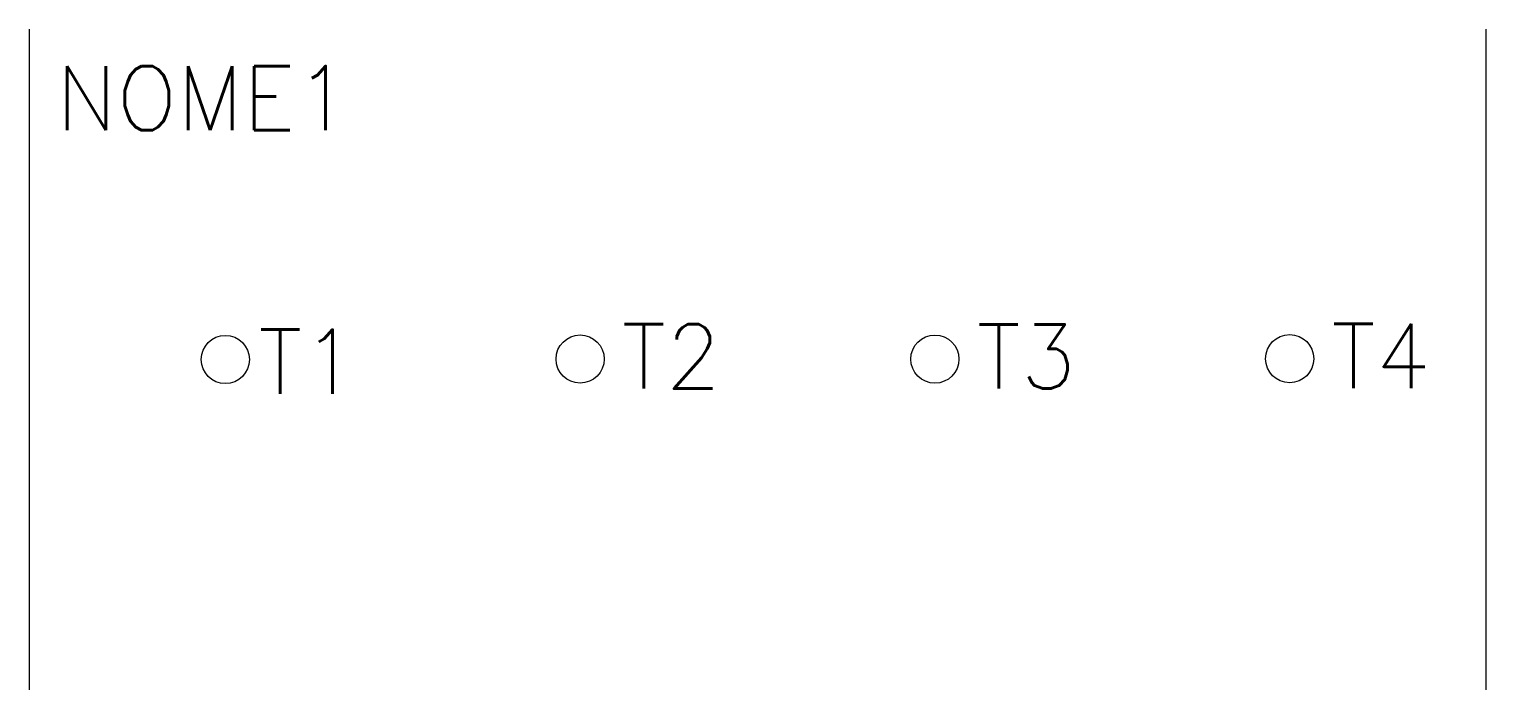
# Model space of a CAD drawing. Extents: x 271.9 to 317.3, y 170.3 to 190.9.
import ezdxf
from ezdxf.enums import TextEntityAlignment as Align

# ---------------------------------------------------------------- set-up
doc = ezdxf.new("R2010")
doc.units = 0
doc.header["$MEASUREMENT"] = 0
doc.layers.get('0').update_dxf_attribs({"linetype": 'CONTINUOUS'})
doc.styles.add('ROMANS', font='romans')

msp = doc.modelspace()

# ---------------------------------------------------------------- linework, layer by layer
for p, q in [((271.919, 190.878), (271.919, 170.299)), ((317.327, 190.878), (317.327, 170.299))]:
    msp.add_line(p, q)
for centre in [(278.035, 180.589), (289.094, 180.603), (300.152, 180.601), (311.211, 180.614)]:
    msp.add_circle(centre, 0.75)

# ---------------------------------------------------------------- texts
at = {"lineweight": -3, "style": 'ROMANS'}
for tag, p in [('NOME1', (277.348, 188.729)), ('T2', (291.939, 180.684)), ('T3', (302.998, 180.681)), ('T4', (314.056, 180.695)), ('T1', (280.605, 180.518))]:
    msp.add_attdef(tag, text='', height=2, dxfattribs=at).set_placement(p, align=Align.MIDDLE_CENTER)

doc.saveas('drawing.dxf')
